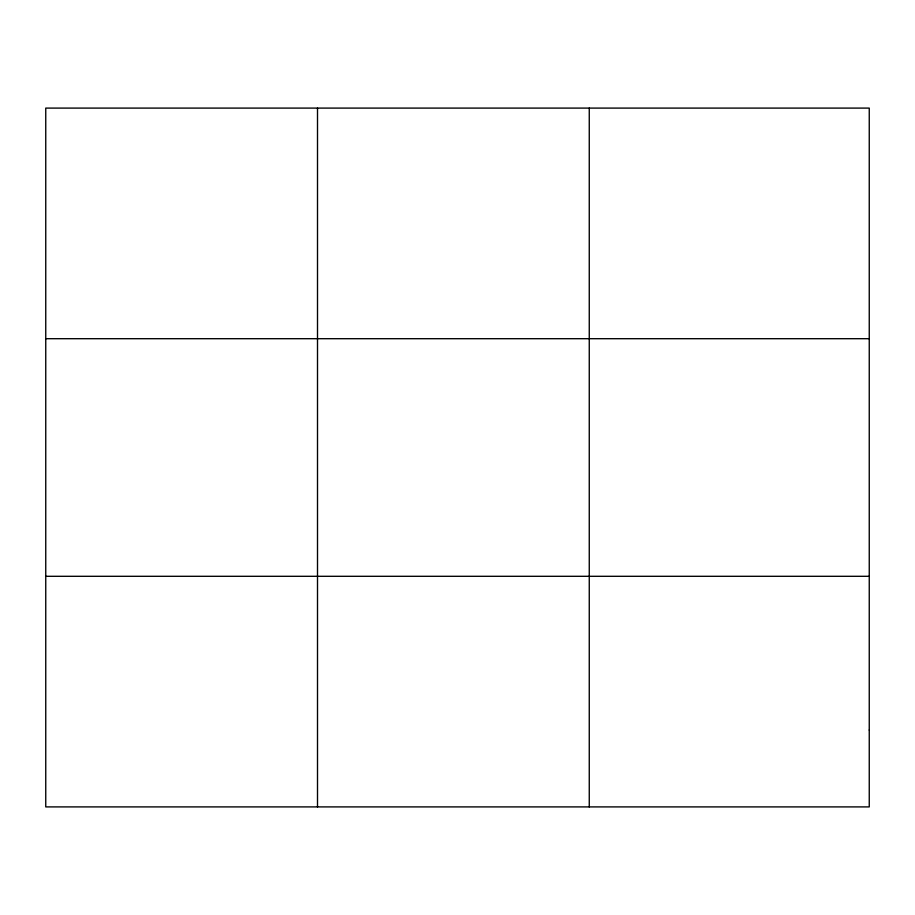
<?xml version="1.0" encoding="UTF-8"?>
<svg xmlns="http://www.w3.org/2000/svg" width="915" height="915" viewBox="0 0 915 915"><rect width="100%" height="100%" fill="white"/><g stroke="black" fill="none" stroke-linecap="round" stroke-linejoin="round"><path stroke-width="1.37" d="M317.505 806.904L317.505 108.096M589.26 806.904L589.26 108.096M45.75 338.699L869.25 338.699M45.75 576.301L869.25 576.301M869.25 730.033L869.25 806.904L45.75 806.904L45.75 108.096L869.25 108.096L869.25 730.033"/></g></svg>
